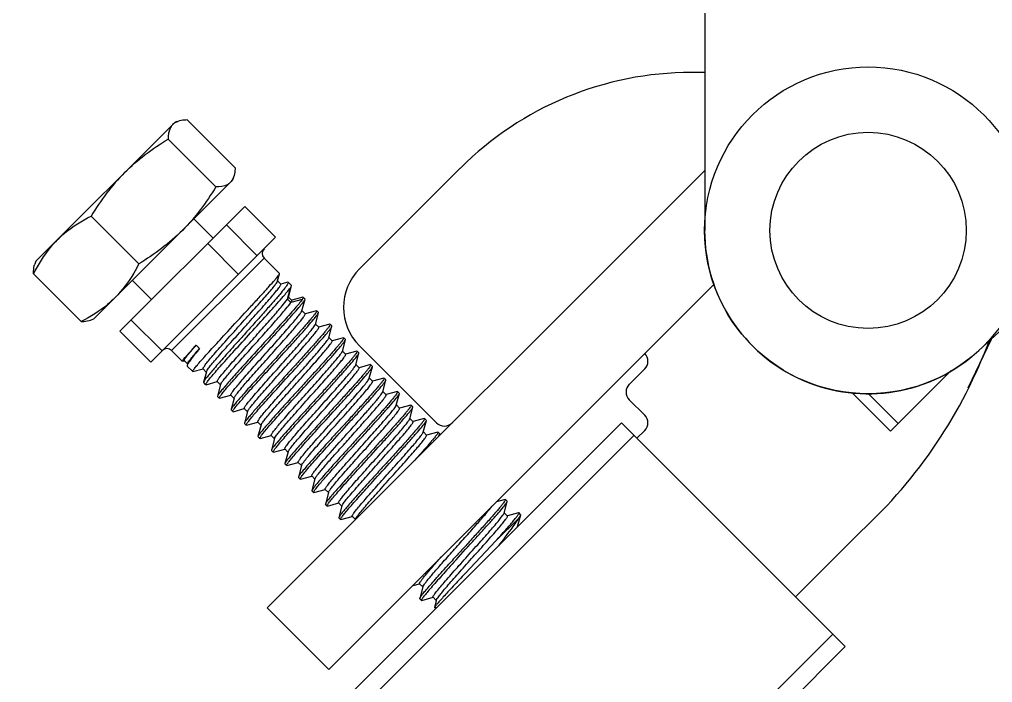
# Model space of a CAD drawing. Header units: millimetres. Extents: x -633009578 to 5705885, y -633235091 to 2571734.
# Drawn here: x 2469577 to 2470817, y 2003883 to 2004728 of the extents above; entities that cross this region are included whole.
import ezdxf

# ---------------------------------------------------------------- set-up
doc = ezdxf.new("R2010")
doc.units = ezdxf.units.MM
doc.header["$LTSCALE"] = 1000
doc.header["$MEASUREMENT"] = 0
doc.layers.get('0').update_dxf_attribs({"color": 9})
doc.layers.add('E-WIRE-系统', color=3, linetype='Continuous')

# ---------------------------------------------------------------- blocks, each defined once
blk = doc.blocks.new('G$CF4FACE3C')
at = {"layer": 'E-WIRE-系统'}
for p, q in [((4815.4, 7702.2), (4815.4, 7220.7)), ((5131.1, 7082.2), (5709.4, 7614.3)), ((4815.4, 7402.7), (4800.1, 7402.7)), ((4204.9, 7345), (4045.1, 7185.2)), ((4204.9, 7345), (4208.5, 7346.3)), ((4219.4, 7348), (4274.4, 7292.9)), ((4197.2, 7325.8), (4252.3, 7270.8)), ((4311.4, 6785.8), (4815.4, 7289.8)), ((4533.9, 7292.4), (4417.9, 7176.4)), ((4271.4, 7278.4), (4111.7, 7118.7)), ((4272.8, 7282.1), (4271.4, 7278.4)), ((4141.8, 7104.4), (4285.7, 7248.3)), ((4285.7, 7248.3), (4321.2, 7212.8)), ((4108.6, 7237.2), (4163.6, 7182.2)), ((4227.1, 7234), (4249.2, 7211.9)), ((4264.4, 7227), (4299.9, 7191.5)), ((4177.3, 7068.9), (4321.2, 7212.8)), ((4242.9, 7205.5), (4278.4, 7170)), ((4045.1, 7185.2), (4043.8, 7181.6)), ((4201.3, 7082.3), (4307.8, 7188.8)), ((4325.6, 7171), (4307.8, 7188.8)), ((4042.1, 7170.7), (4097.2, 7115.7)), ((4156.1, 7163), (4178.2, 7140.9)), ((4323.3, 7162.2), (4323.4, 7162.5)), ((4323.4, 7162.5), (4325.7, 7170.7)), ((4327.2, 7158.7), (4323.4, 7162.5)), ((4325.7, 7170.7), (4325.6, 7171)), ((4335.1, 7160.9), (4327.2, 7158.8)), ((4334.8, 7141.6), (4338.1, 7154.6)), ((4335.1, 7160.9), (4335.7, 7160.9)), ((4339.4, 7157.2), (4335.7, 7160.9)), ((4335.9, 7143.5), (4339.4, 7156.8)), ((4338.1, 7154.6), (4339.4, 7156.8)), ((4339.4, 7156.8), (4339.4, 7157.2)), ((4382.4, 6714.8), (4826.2, 7158.7)), ((4334.8, 7141.6), (4335.9, 7143.5)), ((4338.7, 7137.7), (4334.8, 7141.6)), ((4339.7, 7140), (4335.9, 7143.8)), ((4351.7, 7141), (4338.7, 7137.7)), ((4352.6, 7143.6), (4339.7, 7140.2)), ((4351.4, 7127.9), (4355, 7141.3)), ((4352.6, 7143.6), (4353, 7143.6)), ((4354.9, 7141.7), (4353, 7143.6)), ((4355, 7141.3), (4354.9, 7141.7)), ((4108, 7117.3), (4111.7, 7118.7)), ((4351.3, 7127.8), (4351.4, 7127.9)), ((4355.2, 7124.5), (4351.5, 7128.3)), ((4368.2, 7128.1), (4355.2, 7124.6)), ((4366.9, 7112.4), (4370.5, 7125.8)), ((4368.2, 7128.1), (4368.5, 7128.1)), ((4370.5, 7126.1), (4368.5, 7128.1)), ((4370.5, 7125.8), (4370.5, 7126.1)), ((4154.8, 7117.4), (4190.3, 7081.9)), ((4366.7, 7112), (4366.9, 7112.4)), ((4370.8, 7109), (4367, 7112.7)), ((4383.7, 7112.6), (4370.7, 7109.1)), ((4382.4, 7096.9), (4386, 7110.2)), ((4383.7, 7112.6), (4384.1, 7112.5)), ((4386, 7110.6), (4384.1, 7112.5)), ((4386, 7110.2), (4386, 7110.6)), ((4141.8, 7104.4), (4177.3, 7068.9)), ((4386.3, 7093.4), (4382.5, 7097.2)), ((4399.2, 7097), (4386.3, 7093.6)), ((4399.2, 7097), (4399.6, 7097)), ((4401.5, 7095.1), (4399.6, 7097)), ((5118.8, 7039.1), (5145.6, 7095.5)), ((4229.8, 7088.6), (4233.6, 7084.7)), ((4398, 7081.3), (4401.6, 7094.7)), ((4401.6, 7094.7), (4401.5, 7095.1)), ((4417.9, 7087.6), (4506.6, 6998.9)), ((4213.6, 7069.9), (4201.3, 7082.3)), ((4401.8, 7077.9), (4398.1, 7081.7)), ((4414.8, 7081.5), (4401.8, 7078)), ((4413.5, 7065.8), (4417.1, 7079.2)), ((4414.8, 7081.5), (4415.1, 7081.5)), ((4417.1, 7079.5), (4415.1, 7081.5)), ((4417.1, 7079.2), (4417.1, 7079.5)), ((4213.8, 7069.9), (4213.6, 7069.9)), ((4213.8, 7069.9), (4215.8, 7070.5)), ((4215.8, 7070.6), (4219.5, 7066.8)), ((4219.6, 7067.1), (4219.1, 7065.1)), ((4219.1, 7065.1), (4219.1, 7064.4)), ((4225.6, 7058), (4219.1, 7064.4)), ((4417.4, 7062.4), (4413.6, 7066.1)), ((4430.3, 7066), (4417.3, 7062.5)), ((4429, 7050.3), (4432.6, 7063.6)), ((4430.3, 7066), (4430.7, 7065.9)), ((4432.6, 7064), (4430.7, 7065.9)), ((4432.6, 7063.6), (4432.6, 7064)), ((4225.9, 7058), (4225.6, 7058)), ((4225.9, 7058), (4237.6, 7061.1)), ((4237.6, 7061.3), (4241.3, 7057.5)), ((4241.4, 7057.8), (4238.2, 7045.8)), ((4241.4, 7057.8), (4241.6, 7058.2)), ((4432.9, 7046.8), (4429.1, 7050.6)), ((4445.8, 7050.4), (4432.9, 7047)), ((4445.8, 7050.4), (4446.2, 7050.4)), ((4448.1, 7048.5), (4446.2, 7050.4)), ((4746.3, 7061), (4728.5, 7043.3)), ((5099.4, 7059.2), (5029.6, 6989.3)), ((4238.2, 7045.8), (4238.3, 7045.3)), ((4240.7, 7042.9), (4238.3, 7045.3)), ((4241, 7042.9), (4254, 7046.4)), ((4253.9, 7046.5), (4257.7, 7042.7)), ((4257.8, 7043.1), (4254.2, 7029.7)), ((4444.6, 7034.7), (4448.2, 7048.1)), ((4448.2, 7048.1), (4448.1, 7048.5)), ((4254.2, 7029.7), (4254.3, 7029.3)), ((4256.2, 7027.4), (4254.3, 7029.3)), ((4256.6, 7027.4), (4269.5, 7030.8)), ((4269.5, 7031), (4273.2, 7027.2)), ((4448.4, 7031.3), (4444.7, 7035.1)), ((4461.4, 7034.9), (4448.4, 7031.4)), ((4460.1, 7019.2), (4463.7, 7032.6)), ((4461.4, 7034.9), (4461.7, 7034.9)), ((4463.7, 7032.9), (4461.7, 7034.9)), ((4463.7, 7032.6), (4463.7, 7032.9)), ((4984.8, 7034), (5029.6, 6989.3)), ((5003.7, 7032.9), (5038.4, 6998.1)), ((4256.6, 7027.4), (4256.2, 7027.4)), ((4273.3, 7027.5), (4269.8, 7014.2)), ((4464, 7015.8), (4460.2, 7019.5)), ((4476.9, 7019.4), (4463.9, 7015.9)), ((4475.6, 7003.7), (4479.2, 7017)), ((4476.9, 7019.4), (4477.3, 7019.3)), ((4479.2, 7017.4), (4477.3, 7019.3)), ((4479.2, 7017), (4479.2, 7017.4)), ((4728.5, 7025.5), (4746.3, 7007.8)), ((4269.8, 7014.2), (4269.8, 7013.8)), ((4271.7, 7011.9), (4269.8, 7013.8)), ((4272.1, 7011.8), (4271.7, 7011.9)), ((4272.1, 7011.8), (4285, 7015.3)), ((4285, 7015.4), (4288.8, 7011.7)), ((4288.9, 7012), (4285.3, 6998.6)), ((2537.9, 4817.1), (4719.6, 6998.9)), ((4285.3, 6998.6), (4285.3, 6998.3)), ((4287.3, 6996.3), (4285.3, 6998.3)), ((4287.6, 6996.3), (4287.3, 6996.3)), ((4287.6, 6996.3), (4300.6, 6999.8)), ((4300.5, 6999.9), (4304.3, 6996.1)), ((4304.4, 6996.5), (4300.8, 6983.1)), ((4479.5, 7000.2), (4475.7, 7004)), ((4492.4, 7003.8), (4479.5, 7000.4)), ((4491.2, 6988.2), (4494.8, 7001.5)), ((4492.4, 7003.8), (4492.8, 7003.8)), ((4494.7, 7001.9), (4492.8, 7003.8)), ((4719.6, 6998.9), (4977.3, 6741.1)), ((2552.2, 4802.8), (4733.9, 6984.5)), ((4300.8, 6983.1), (4300.9, 6982.7)), ((4303.2, 6980.8), (4316.1, 6984.2)), ((4316.1, 6984.4), (4319.8, 6980.6)), ((4495, 6984.7), (4491.3, 6988.5)), ((4508, 6988.3), (4495, 6984.9)), ((4508, 6988.3), (4508.3, 6988.3)), ((4510.3, 6986.3), (4508.3, 6988.3)), ((4509.1, 6984), (4510.3, 6986)), ((4509.8, 6984.3), (4510.3, 6986)), ((4510.3, 6986), (4510.3, 6986.3)), ((4746.3, 6990), (4737.4, 6981.1)), ((4302.8, 6980.8), (4300.9, 6982.7)), ((4303.2, 6980.8), (4302.8, 6980.8)), ((4319.9, 6980.9), (4316.4, 6967.6)), ((4319.9, 6980.9), (4320, 6981.3)), ((4316.4, 6967.6), (4316.4, 6967.2)), ((4318.3, 6965.3), (4316.4, 6967.2)), ((4318.7, 6965.2), (4318.3, 6965.3)), ((4318.7, 6965.2), (4331.6, 6968.7)), ((4331.6, 6968.8), (4335.4, 6965.1)), ((4335.5, 6965.4), (4331.9, 6952)), ((4331.9, 6952), (4331.9, 6951.7)), ((4333.9, 6949.7), (4331.9, 6951.7)), ((4334.2, 6949.7), (4333.9, 6949.7)), ((4334.2, 6949.7), (4347.2, 6953.2)), ((4347.1, 6953.3), (4350.9, 6949.6)), ((4351, 6949.9), (4347.4, 6936.5)), ((4347.4, 6936.5), (4347.5, 6936.1)), ((4349.4, 6934.2), (4347.5, 6936.1)), ((4349.8, 6934.2), (4349.4, 6934.2)), ((4349.8, 6934.2), (4362.7, 6937.6)), ((4362.7, 6937.8), (4366.4, 6934)), ((4366.5, 6934.3), (4363, 6921)), ((4363, 6921), (4363, 6920.6)), ((4364.9, 6918.7), (4363, 6920.6)), ((4365.3, 6918.6), (4364.9, 6918.7)), ((4365.3, 6918.6), (4378.2, 6922.1)), ((4378.2, 6922.3), (4382, 6918.5)), ((4382.1, 6918.8), (4378.5, 6905.4)), ((4378.5, 6905.4), (4378.5, 6905.1)), ((4380.5, 6903.1), (4378.5, 6905.1)), ((4380.8, 6903.1), (4393.8, 6906.6)), ((4393.7, 6906.7), (4397.5, 6903)), ((4585.6, 6910.6), (4575.5, 6907.9)), ((4584.4, 6895), (4587.9, 6908.3)), ((4585.6, 6910.6), (4586, 6910.6)), ((4587.9, 6908.7), (4586, 6910.6)), ((4587.9, 6908.3), (4587.9, 6908.7)), ((4380.8, 6903.1), (4380.5, 6903.1)), ((4397.6, 6903.3), (4394, 6889.9)), ((4584.2, 6894.5), (4584.4, 6895)), ((4588.2, 6891.5), (4584.4, 6895.3)), ((4601.1, 6895.1), (4588.2, 6891.7)), ((4601.5, 6895.1), (4601.1, 6895.1)), ((4603.4, 6893.1), (4601.5, 6895.1)), ((4394, 6889.9), (4394.1, 6889.5)), ((4396, 6887.6), (4394.1, 6889.5)), ((4396.4, 6887.6), (4396, 6887.6)), ((4396.4, 6887.6), (4409.3, 6891.1)), ((4409.3, 6891.2), (4413, 6887.5)), ((4413.1, 6887.7), (4413.2, 6888)), ((4574.8, 6862.9), (4601.5, 6889.6)), ((4599.9, 6879.4), (4603.5, 6892.8)), ((4603.4, 6893.1), (4603.5, 6892.8)), ((4995.1, 6873.8), (4919.9, 6798.6)), ((4574.8, 6862.9), (4539.6, 6825.5)), ((4478.7, 6811.2), (4479.7, 6811.4)), ((4479.7, 6811.4), (4487, 6813.4)), ((4486.9, 6813.5), (4490.7, 6809.8)), ((4490.8, 6810.1), (4487.2, 6796.7)), ((4487.2, 6796.3), (4487.2, 6796.7)), ((4489.2, 6794.4), (4487.2, 6796.3)), ((4489.2, 6794.4), (4489.6, 6794.4)), ((4489.6, 6794.4), (4502.5, 6797.9)), ((4502.5, 6798), (4506.2, 6794.2)), ((4506.2, 6794.2), (4504, 6786)), ((4506.3, 6794.6), (4506.2, 6794.2)), ((4382.4, 6714.8), (4311.4, 6785.8)), ((4504, 6786), (4504.1, 6785.8)), ((4506.6, 6785.8), (4504.1, 6785.8)), ((3004.5, 4796.9), (4963, 6755.5)), ((4977.3, 6741.1), (3018.8, 4782.6))]:
    blk.add_line(p, q, dxfattribs=at)
for radius in [188.3, 113]:
    blk.add_circle((5003.6, 7220.7), radius, dxfattribs=at)
for centre, radius, start, end in [((4800.2, 7026.2), 376.5, 90.0086, 135), ((5003.6, 7220.7), 188.3, 180, 312.6204), ((4313.1, 7194.1), 7.53, 135, 225), ((4462.3, 7132), 62.8, 135, 225), ((4196, 7077), 7.53, 45, 135), ((4611.2, 7292.3), 567.9, 312.5376, 339.661), ((4737.4, 7069.9), 12.6, 315, 45), ((4737.4, 7034.4), 12.6, 135, 225), ((4737.4, 6998.9), 12.6, 315, 45), ((4515.5, 7007.8), 12.6, 225, 315), ((4243.5, 7195.4), 336.9, 319.4796, 320.0674)]:
    blk.add_arc(centre, radius, start, end, dxfattribs=at)
for points, knots in [([(4202.5, 7342.6), (4201.6, 7341.7), (4198, 7336.8), (4197.3, 7330.5), (4197.2, 7325.8)], [0, 0, 0, 0, 0.22235, 1, 1, 1, 1]), ([(4208.4, 7346.3), (4207.8, 7346.1), (4205.7, 7345.2), (4203.7, 7343.9), (4202.5, 7342.6)], [0, 0, 0, 0, 0.261173, 1, 1, 1, 1]), ([(4219.4, 7348), (4218.4, 7347.9), (4214.7, 7347.8), (4210.9, 7347.2), (4208.4, 7346.3)], [0, 0, 0, 0, 0.270862, 1, 1, 1, 1]), ([(4274.4, 7292.9), (4274.4, 7291.9), (4274.2, 7288.2), (4273.6, 7284.5), (4272.7, 7282)], [0, 0, 0, 0, 0.270862, 1, 1, 1, 1]), ([(4269.1, 7276.1), (4268.2, 7275.1), (4263.3, 7271.5), (4256.9, 7270.8), (4252.3, 7270.8)], [0, 0, 0, 0, 0.22235, 1, 1, 1, 1]), ([(4272.7, 7282), (4272.5, 7281.4), (4271.6, 7279.3), (4270.3, 7277.3), (4269.1, 7276.1)], [0, 0, 0, 0, 0.261173, 1, 1, 1, 1]), ([(4069.6, 7209.7), (4072.4, 7212.5), (4084.2, 7223.3), (4097.9, 7231.8), (4108.6, 7237.2)], [0, 0, 0, 0, 0.248254, 1, 1, 1, 1]), ([(4069.6, 7209.7), (4066.8, 7206.9), (4056.1, 7195.1), (4047.6, 7181.4), (4042.1, 7170.7)], [0, 0, 0, 0, 0.248254, 1, 1, 1, 1]), ([(4042.1, 7170.7), (4042.2, 7171.7), (4042.3, 7175.4), (4042.9, 7179.2), (4043.8, 7181.7)], [0, 0, 0, 0, 0.270862, 1, 1, 1, 1]), ([(4163.6, 7182.2), (4161.8, 7178.6), (4154.2, 7164.6), (4144.6, 7151.6), (4136.2, 7143.2)], [0, 0, 0, 0, 0.25305, 1, 1, 1, 1]), ([(4263.2, 7101.3), (4270.6, 7109.3), (4281.6, 7121.1), (4295.8, 7136.5), (4305.3, 7146.8), (4313.3, 7155.7), (4318.8, 7162), (4322.2, 7166), (4323.9, 7168.1), (4325, 7169.6), (4325.6, 7170.4), (4325.7, 7170.7)], [0, 0, 0, 0, 0.350119, 0.518183, 0.670792, 0.80069, 0.901712, 0.939847, 0.96911, 0.98919, 1, 1, 1, 1]), ([(4237.6, 7061.3), (4237.5, 7061.4), (4237.6, 7061.9), (4238, 7062.7), (4238.9, 7064.1), (4240.8, 7066.7), (4244.1, 7070.8), (4249.2, 7076.8), (4255.5, 7084), (4262.7, 7092.2), (4270.6, 7101), (4281.6, 7113.2), (4292.4, 7125.3), (4302.7, 7136.8), (4309.3, 7144.3), (4314.8, 7150.7), (4319.1, 7155.8), (4321.7, 7159.4), (4323.1, 7161.4), (4323.3, 7162.2)], [0, 0, 0, 0, 0.003459, 0.010831, 0.022552, 0.038611, 0.0832, 0.143022, 0.215863, 0.299017, 0.389412, 0.483732, 0.670424, 0.756089, 0.83251, 0.897021, 0.947417, 0.982048, 1, 1, 1, 1]), ([(4241.6, 7058.2), (4242, 7059.1), (4243.6, 7061.3), (4246.7, 7065.4), (4251.3, 7070.8), (4259.6, 7080.5), (4272, 7094.3), (4285.1, 7108.9), (4295.8, 7120.9), (4303.5, 7129.4), (4310.4, 7137.2), (4316.3, 7144.1), (4321.1, 7149.7), (4324.2, 7153.6), (4326, 7156), (4326.8, 7157.3), (4327.2, 7158), (4327.3, 7158.6), (4327.2, 7158.7)], [0, 0, 0, 0, 0.022597, 0.061854, 0.116478, 0.184513, 0.350625, 0.536644, 0.628982, 0.71656, 0.796358, 0.86566, 0.922145, 0.963971, 0.978972, 0.989897, 0.996763, 1, 1, 1, 1]), ([(4335.7, 7160.9), (4335.9, 7160.7), (4335.6, 7159.8), (4334.9, 7158.6), (4333.5, 7156.5), (4330.5, 7152.6), (4325.3, 7146.2), (4317.5, 7137.1), (4308, 7126.4), (4297.5, 7114.6), (4286.3, 7102.1), (4278.8, 7093.7), (4275, 7089.5)], [0, 0, 0, 0, 0.00729, 0.023491, 0.049387, 0.084832, 0.182679, 0.312272, 0.467071, 0.639216, 0.819925, 1, 1, 1, 1]), ([(4277.9, 7086.7), (4284.3, 7093.8), (4296.9, 7107.6), (4314.4, 7126.8), (4328, 7142.3), (4335.6, 7151), (4338.1, 7154.6)], [0, 0, 0, 0, 0.317573, 0.617842, 0.85691, 1, 1, 1, 1]), ([(4136.2, 7143.2), (4133.4, 7140.4), (4121.6, 7129.6), (4107.8, 7121.1), (4097.2, 7115.7)], [0, 0, 0, 0, 0.248254, 1, 1, 1, 1]), ([(4253.9, 7046.5), (4253.9, 7046.6), (4253.9, 7047.1), (4254.5, 7048.3), (4256.3, 7050.8), (4259.3, 7054.6), (4263.5, 7059.7), (4268.8, 7065.9), (4275, 7073), (4281.9, 7080.7), (4291.7, 7091.7), (4303.8, 7105.2), (4317.1, 7120.1), (4327.4, 7132), (4333, 7138.8), (4334.8, 7141.6)], [0, 0, 0, 0, 0.003229, 0.009818, 0.034461, 0.074131, 0.127679, 0.193435, 0.269313, 0.352894, 0.44151, 0.62244, 0.789143, 0.920497, 1, 1, 1, 1]), ([(4351.7, 7141), (4349.2, 7137.4), (4341.6, 7128.7), (4328, 7113.2), (4310.5, 7094), (4297.9, 7080.2), (4291.5, 7073.1)], [0, 0, 0, 0, 0.14309, 0.382158, 0.682427, 1, 1, 1, 1]), ([(4293.4, 7071.1), (4300.7, 7079.1), (4311.4, 7090.9), (4325.4, 7106.3), (4334.7, 7116.7), (4342.6, 7125.6), (4348.7, 7132.7), (4352.5, 7137.4), (4354.3, 7140), (4354.9, 7140.9), (4355, 7141.3)], [0, 0, 0, 0, 0.346732, 0.513455, 0.665275, 0.795127, 0.896989, 0.966206, 0.987594, 1, 1, 1, 1]), ([(4338.7, 7137.7), (4339.1, 7138.2), (4339.4, 7138.8), (4339.9, 7139.9), (4339.7, 7140)], [0, 0, 0, 0, 0.705651, 1, 1, 1, 1]), ([(4353, 7143.6), (4353.2, 7143.4), (4352.5, 7142.2), (4352.1, 7141.5), (4351.7, 7141)], [0, 0, 0, 0, 0.284271, 1, 1, 1, 1]), ([(4257.8, 7043.1), (4258, 7043.7), (4259.1, 7045.4), (4261.3, 7048.5), (4264.9, 7052.8), (4269.4, 7058.2), (4274.9, 7064.5), (4283.5, 7074.3), (4295.2, 7087.3), (4309.2, 7102.9), (4321.9, 7117.2), (4331.6, 7128.6), (4337, 7135.1), (4338.7, 7137.7)], [0, 0, 0, 0, 0.016663, 0.047692, 0.09239, 0.149487, 0.2173, 0.293813, 0.463619, 0.63876, 0.798451, 0.923769, 1, 1, 1, 1]), ([(4269.5, 7031), (4269.4, 7031.1), (4269.5, 7031.6), (4270.2, 7032.9), (4272.1, 7035.7), (4275.5, 7039.9), (4280.2, 7045.5), (4286, 7052.2), (4292.7, 7059.9), (4300.1, 7068.2), (4310.5, 7079.8), (4320.9, 7091.3), (4330.7, 7102.4), (4337.1, 7109.8), (4342.6, 7116.1), (4346.8, 7121.2), (4349.6, 7124.9), (4351, 7127), (4351.3, 7127.8)], [0, 0, 0, 0, 0.003422, 0.010566, 0.037398, 0.080541, 0.138586, 0.209513, 0.290822, 0.379637, 0.472809, 0.658962, 0.745341, 0.823107, 0.88951, 0.942219, 0.979421, 1, 1, 1, 1]), ([(4274, 7028.9), (4274.7, 7030), (4276.6, 7032.5), (4281.9, 7039.1), (4291.2, 7049.9), (4304.5, 7064.8), (4316.7, 7078.5), (4326.7, 7089.6), (4333.7, 7097.5), (4340, 7104.7), (4345.4, 7111), (4349.8, 7116.2), (4352.9, 7120.1), (4354.6, 7122.7), (4355.3, 7123.9), (4355.3, 7124.4), (4355.2, 7124.5)], [0, 0, 0, 0, 0.029846, 0.074702, 0.203394, 0.369574, 0.551671, 0.641288, 0.726015, 0.803077, 0.869958, 0.924482, 0.964905, 0.990021, 0.99673, 1, 1, 1, 1]), ([(4368.5, 7128.1), (4368.7, 7127.9), (4368.3, 7127.1), (4367.6, 7125.9), (4366.1, 7123.9), (4364.1, 7121.3), (4361.4, 7118.1), (4356.8, 7112.7), (4349.8, 7104.8), (4340.3, 7094.2), (4329.6, 7082.4), (4318.4, 7070.1), (4310.8, 7061.7), (4307, 7057.5)], [0, 0, 0, 0, 0.006655, 0.022604, 0.048376, 0.083764, 0.128363, 0.181623, 0.311335, 0.466328, 0.638709, 0.819671, 1, 1, 1, 1]), ([(4308.9, 7055.6), (4316.2, 7063.6), (4327, 7075.4), (4340.9, 7090.7), (4350.2, 7101.1), (4358.2, 7110.1), (4364.2, 7117.2), (4368, 7121.8), (4369.9, 7124.5), (4370.4, 7125.4), (4370.5, 7125.8)], [0, 0, 0, 0, 0.346732, 0.513452, 0.665274, 0.79513, 0.896993, 0.966207, 0.987594, 1, 1, 1, 1]), ([(4097.2, 7115.7), (4098.2, 7115.7), (4101.9, 7115.9), (4105.6, 7116.5), (4108.1, 7117.4)], [0, 0, 0, 0, 0.270862, 1, 1, 1, 1]), ([(4285, 7015.4), (4284.9, 7015.5), (4285, 7016.1), (4285.7, 7017.4), (4287.6, 7020.1), (4290.9, 7024.2), (4295.5, 7029.7), (4301.2, 7036.3), (4307.8, 7043.8), (4315.1, 7052), (4325.4, 7063.5), (4337.8, 7077.4), (4349.5, 7090.6), (4357.4, 7099.8), (4361.8, 7105), (4364.8, 7108.9), (4366.3, 7111.1), (4366.7, 7112)], [0, 0, 0, 0, 0.003379, 0.010396, 0.036736, 0.079099, 0.136135, 0.205904, 0.286001, 0.373651, 0.465813, 0.650831, 0.815583, 0.883085, 0.937444, 0.976819, 1, 1, 1, 1]), ([(4289.3, 7013), (4289.9, 7014), (4291.6, 7016.4), (4296.8, 7022.8), (4306, 7033.5), (4319.2, 7048.4), (4331.6, 7062.2), (4341.6, 7073.4), (4348.7, 7081.4), (4355.2, 7088.8), (4360.7, 7095.2), (4365.1, 7100.5), (4368.3, 7104.5), (4370.1, 7107.1), (4370.8, 7108.4), (4370.9, 7108.9), (4370.8, 7109)], [0, 0, 0, 0, 0.027356, 0.070178, 0.196347, 0.362014, 0.545205, 0.635768, 0.721577, 0.799762, 0.86771, 0.923162, 0.964301, 0.989868, 0.99669, 1, 1, 1, 1]), ([(4384.1, 7112.5), (4384.2, 7112.4), (4383.9, 7111.5), (4383.2, 7110.4), (4381.7, 7108.4), (4379.6, 7105.8), (4377, 7102.6), (4372.4, 7097.2), (4365.4, 7089.3), (4355.8, 7078.6), (4345.2, 7066.9), (4333.9, 7054.5), (4326.3, 7046.2), (4322.5, 7042)], [0, 0, 0, 0, 0.006651, 0.022595, 0.048362, 0.083745, 0.12834, 0.1816, 0.311315, 0.466314, 0.638697, 0.819663, 1, 1, 1, 1]), ([(4324.5, 7040.1), (4331.7, 7048.1), (4342.5, 7059.9), (4356.4, 7075.2), (4365.8, 7085.6), (4373.7, 7094.5), (4379.8, 7101.6), (4383.6, 7106.3), (4385.4, 7108.9), (4385.9, 7109.8), (4386, 7110.2)], [0, 0, 0, 0, 0.346742, 0.513465, 0.665282, 0.795135, 0.896996, 0.966208, 0.987595, 1, 1, 1, 1]), ([(4225.6, 7058), (4225.5, 7058.1), (4225.7, 7058.5), (4226, 7059.2), (4226.8, 7060.3), (4228.4, 7062.5), (4231.4, 7066), (4235.8, 7071.2), (4241.4, 7077.5), (4248, 7084.7), (4255.4, 7092.8), (4260.6, 7098.4), (4263.2, 7101.3)], [0, 0, 0, 0, 0.006349, 0.020563, 0.043389, 0.074837, 0.162857, 0.282397, 0.430243, 0.602357, 0.794039, 1, 1, 1, 1]), ([(4300.5, 6999.9), (4300.4, 7000), (4300.5, 7000.5), (4301.2, 7001.8), (4303, 7004.4), (4306.2, 7008.5), (4310.8, 7013.9), (4316.4, 7020.4), (4322.9, 7027.8), (4330, 7035.8), (4340.2, 7047.2), (4352.6, 7061), (4364.3, 7074.2), (4372.2, 7083.4), (4376.7, 7088.8), (4379.9, 7092.8), (4381.6, 7095.2), (4382.1, 7096.1)], [0, 0, 0, 0, 0.003336, 0.010233, 0.036096, 0.077704, 0.133763, 0.202409, 0.281328, 0.367844, 0.459022, 0.642919, 0.808241, 0.876802, 0.932761, 0.974256, 1, 1, 1, 1]), ([(4399.6, 7097), (4399.7, 7096.8), (4399.4, 7096), (4398.7, 7094.9), (4397.2, 7092.8), (4395.2, 7090.3), (4392.5, 7087.1), (4387.9, 7081.7), (4380.9, 7073.7), (4371.4, 7063.1), (4360.7, 7051.3), (4349.4, 7039), (4341.8, 7030.7), (4338, 7026.5)], [0, 0, 0, 0, 0.006667, 0.022629, 0.048411, 0.083806, 0.128409, 0.181673, 0.311386, 0.466369, 0.638735, 0.819685, 1, 1, 1, 1]), ([(4213.6, 7069.9), (4213.5, 7070.1), (4214, 7070.7), (4214.6, 7071.6), (4215.9, 7073.2), (4217.7, 7075.3), (4220, 7077.9), (4224.1, 7082.4), (4227.4, 7086), (4229.8, 7088.6)], [0, 0, 0, 0, 0.018878, 0.068916, 0.150826, 0.263937, 0.407062, 0.578714, 1, 1, 1, 1]), ([(4215.8, 7070.6), (4215.6, 7070.7), (4215.9, 7071.4), (4216.4, 7072.3), (4217.5, 7073.9), (4219.9, 7077), (4224, 7081.9), (4227.7, 7086.2), (4229.8, 7088.6)], [0, 0, 0, 0, 0.022497, 0.073733, 0.155945, 0.268763, 0.581618, 1, 1, 1, 1]), ([(4233.6, 7084.7), (4231.7, 7082.3), (4228.2, 7078.1), (4223.7, 7072.4), (4220.8, 7068.3), (4219.3, 7066.1), (4219.1, 7065.1)], [0, 0, 0, 0, 0.376713, 0.674345, 0.883812, 1, 1, 1, 1]), ([(4219.6, 7067.1), (4219.8, 7067.9), (4221.3, 7069.8), (4224, 7073.4), (4228.3, 7078.6), (4231.7, 7082.5), (4233.6, 7084.7)], [0, 0, 0, 0, 0.105343, 0.311665, 0.613119, 1, 1, 1, 1]), ([(4275, 7089.5), (4270.2, 7084.2), (4263.4, 7076.5), (4254.8, 7066.7), (4249.4, 7060.5), (4245, 7055.2), (4241.6, 7051.1), (4239.5, 7048.1), (4238.4, 7046.4), (4238.2, 7045.8)], [0, 0, 0, 0, 0.375078, 0.540028, 0.684568, 0.805261, 0.899295, 0.964563, 1, 1, 1, 1]), ([(4240.7, 7042.9), (4240.6, 7043), (4240.7, 7043.5), (4241.1, 7044.2), (4241.8, 7045.3), (4243.4, 7047.5), (4246.3, 7051.1), (4250.7, 7056.3), (4256.2, 7062.7), (4262.8, 7070), (4270.1, 7078.1), (4275.2, 7083.7), (4277.9, 7086.7)], [0, 0, 0, 0, 0.006771, 0.021181, 0.04412, 0.075632, 0.16369, 0.283183, 0.430908, 0.602844, 0.794296, 1, 1, 1, 1]), ([(4304.7, 6997.1), (4305.1, 6998), (4306.8, 7000.3), (4309.9, 7004.3), (4314.3, 7009.6), (4322.3, 7018.9), (4334, 7032), (4346.4, 7045.9), (4356.6, 7057.3), (4363.8, 7065.4), (4370.4, 7072.8), (4376, 7079.4), (4380.5, 7084.8), (4383.8, 7088.9), (4385.6, 7091.5), (4386.3, 7092.8), (4386.4, 7093.3), (4386.3, 7093.4)], [0, 0, 0, 0, 0.024821, 0.065556, 0.120941, 0.189123, 0.354243, 0.538544, 0.630075, 0.716999, 0.796339, 0.865388, 0.921797, 0.963675, 0.989709, 0.996648, 1, 1, 1, 1]), ([(4340, 7024.5), (4347.2, 7032.5), (4358, 7044.3), (4372, 7059.7), (4381.3, 7070.1), (4389.2, 7079), (4395.3, 7086.1), (4399.1, 7090.8), (4400.9, 7093.4), (4401.5, 7094.3), (4401.6, 7094.7)], [0, 0, 0, 0, 0.346729, 0.513452, 0.665273, 0.795127, 0.896989, 0.966206, 0.987594, 1, 1, 1, 1]), ([(4291.5, 7073.1), (4286.6, 7067.7), (4279.7, 7060.1), (4270.9, 7050.3), (4265.5, 7044.1), (4261, 7038.9), (4257.6, 7034.8), (4255.5, 7031.9), (4254.4, 7030.3), (4254.2, 7029.7)], [0, 0, 0, 0, 0.377471, 0.543197, 0.688119, 0.808734, 0.902176, 0.966298, 1, 1, 1, 1]), ([(4316.1, 6984.4), (4316, 6984.5), (4316, 6985), (4316.7, 6986.2), (4318.5, 6988.8), (4321.6, 6992.8), (4326.1, 6998.1), (4331.5, 7004.4), (4337.9, 7011.7), (4345, 7019.7), (4355, 7030.9), (4367.3, 7044.6), (4380.6, 7059.5), (4389.8, 7070.2), (4395.1, 7076.8), (4396.8, 7079.2), (4397.4, 7080.2)], [0, 0, 0, 0, 0.003295, 0.010076, 0.035478, 0.076355, 0.131468, 0.199026, 0.276801, 0.362215, 0.452433, 0.635226, 0.801083, 0.928174, 0.971737, 1, 1, 1, 1]), ([(4320, 6981.3), (4320.4, 6982.1), (4321.9, 6984.3), (4324.9, 6988.1), (4329.2, 6993.3), (4337, 7002.4), (4348.7, 7015.6), (4361.2, 7029.6), (4371.5, 7041.1), (4378.9, 7049.3), (4385.6, 7056.9), (4391.3, 7063.6), (4395.9, 7069.1), (4399.3, 7073.3), (4401.2, 7076), (4401.8, 7077.3), (4401.9, 7077.8), (4401.8, 7077.9)], [0, 0, 0, 0, 0.022244, 0.060839, 0.114606, 0.181715, 0.346252, 0.531679, 0.624204, 0.712272, 0.792803, 0.862987, 0.920385, 0.963027, 0.989543, 0.996606, 1, 1, 1, 1]), ([(4415.1, 7081.5), (4415.3, 7081.3), (4414.9, 7080.5), (4414.2, 7079.3), (4412.7, 7077.3), (4410.7, 7074.7), (4408, 7071.5), (4403.4, 7066.1), (4396.4, 7058.2), (4386.9, 7047.6), (4376.2, 7035.8), (4365, 7023.5), (4357.4, 7015.1), (4353.6, 7010.9)], [0, 0, 0, 0, 0.006649, 0.022593, 0.04836, 0.083744, 0.12834, 0.181598, 0.311311, 0.466309, 0.638695, 0.819663, 1, 1, 1, 1]), ([(4355.5, 7009), (4362.8, 7017), (4373.6, 7028.8), (4387.5, 7044.1), (4396.8, 7054.5), (4404.7, 7063.5), (4410.8, 7070.6), (4414.6, 7075.2), (4416.4, 7077.9), (4417, 7078.8), (4417.1, 7079.2)], [0, 0, 0, 0, 0.346736, 0.513457, 0.665278, 0.795134, 0.896995, 0.966207, 0.987595, 1, 1, 1, 1]), ([(4397.4, 7080.2), (4397.5, 7080.3), (4397.7, 7080.7), (4397.9, 7081.1), (4398, 7081.3)], [0, 0, 0, 0, 0.314049, 1, 1, 1, 1]), ([(4256.2, 7027.4), (4256.1, 7027.5), (4256.2, 7028), (4256.9, 7029.2), (4258.7, 7031.7), (4261.8, 7035.6), (4266.2, 7040.8), (4271.8, 7047.1), (4278.3, 7054.4), (4285.6, 7062.6), (4290.7, 7068.2), (4293.4, 7071.1)], [0, 0, 0, 0, 0.006752, 0.02114, 0.075534, 0.163574, 0.283062, 0.430797, 0.602759, 0.794252, 1, 1, 1, 1]), ([(4331.6, 6968.8), (4331.5, 6969), (4331.6, 6969.5), (4332.3, 6970.8), (4334.3, 6973.6), (4337.7, 6977.9), (4342.4, 6983.5), (4348.3, 6990.4), (4355.2, 6998.1), (4362.7, 7006.5), (4373.1, 7018.2), (4383.5, 7029.8), (4393.4, 7040.9), (4399.8, 7048.3), (4405.2, 7054.5), (4409.3, 7059.5), (4411.9, 7063.1), (4413.3, 7065), (4413.5, 7065.8)], [0, 0, 0, 0, 0.003453, 0.010691, 0.037881, 0.081592, 0.14037, 0.212138, 0.294327, 0.383985, 0.477885, 0.664852, 0.751185, 0.82854, 0.894141, 0.945651, 0.981282, 1, 1, 1, 1]), ([(4335.5, 6965.4), (4335.7, 6966.2), (4337, 6968.1), (4339.7, 6971.7), (4343.8, 6976.7), (4349.2, 6982.9), (4355.6, 6990.3), (4365.4, 7001.4), (4375.8, 7013), (4386.3, 7024.7), (4393.8, 7033.1), (4400.6, 7040.9), (4406.5, 7047.7), (4411.3, 7053.3), (4414.7, 7057.6), (4416.7, 7060.4), (4417.4, 7061.7), (4417.5, 7062.3), (4417.4, 7062.4)], [0, 0, 0, 0, 0.01868, 0.054278, 0.105764, 0.171349, 0.248696, 0.335028, 0.522011, 0.615926, 0.705601, 0.787809, 0.859594, 0.918387, 0.96211, 0.989307, 0.996546, 1, 1, 1, 1]), ([(4430.7, 7065.9), (4430.8, 7065.8), (4430.5, 7064.9), (4429.7, 7063.8), (4428.3, 7061.8), (4426.2, 7059.2), (4423.6, 7056), (4419, 7050.6), (4412, 7042.7), (4402.4, 7032), (4391.7, 7020.3), (4380.5, 7007.9), (4372.9, 6999.6), (4369.1, 6995.4)], [0, 0, 0, 0, 0.006656, 0.022605, 0.048376, 0.083762, 0.128359, 0.181619, 0.311334, 0.466329, 0.638707, 0.819669, 1, 1, 1, 1]), ([(4371, 6993.5), (4378.3, 7001.5), (4389.1, 7013.3), (4403, 7028.6), (4412.4, 7039), (4420.3, 7047.9), (4426.4, 7055), (4430.2, 7059.7), (4432, 7062.3), (4432.5, 7063.3), (4432.6, 7063.6)], [0, 0, 0, 0, 0.346741, 0.513465, 0.665282, 0.795133, 0.896994, 0.966208, 0.987595, 1, 1, 1, 1]), ([(4307, 7057.5), (4302.1, 7052.2), (4295.2, 7044.5), (4286.4, 7034.7), (4281, 7028.6), (4276.6, 7023.4), (4273.2, 7019.3), (4271, 7016.4), (4269.9, 7014.8), (4269.8, 7014.2)], [0, 0, 0, 0, 0.377475, 0.543201, 0.68812, 0.808733, 0.902175, 0.966298, 1, 1, 1, 1]), ([(4271.7, 7011.9), (4271.6, 7011.9), (4271.7, 7012.4), (4272.1, 7013.1), (4272.8, 7014.3), (4274.5, 7016.5), (4277.3, 7020), (4281.8, 7025.2), (4287.3, 7031.6), (4293.8, 7038.9), (4301.1, 7047), (4306.3, 7052.7), (4308.9, 7055.6)], [0, 0, 0, 0, 0.006766, 0.021171, 0.044105, 0.075616, 0.163673, 0.283167, 0.430893, 0.602828, 0.794287, 1, 1, 1, 1]), ([(4446.2, 7050.4), (4446.3, 7050.3), (4446, 7049.4), (4445.3, 7048.3), (4443.8, 7046.2), (4441.8, 7043.7), (4439.1, 7040.5), (4434.5, 7035.1), (4427.5, 7027.1), (4418, 7016.5), (4407.3, 7004.7), (4396, 6992.4), (4388.4, 6984.1), (4384.6, 6979.9)], [0, 0, 0, 0, 0.006666, 0.022627, 0.048408, 0.083802, 0.128406, 0.181669, 0.311381, 0.466364, 0.638732, 0.819683, 1, 1, 1, 1]), ([(4241, 7042.9), (4241, 7042.9), (4240.8, 7042.8), (4240.7, 7042.9), (4240.7, 7042.9)], [0, 0, 0, 0, 0.601135, 1, 1, 1, 1]), ([(4322.5, 7042), (4317.7, 7036.7), (4310.7, 7029), (4302, 7019.2), (4296.5, 7013), (4292.1, 7007.8), (4288.7, 7003.7), (4286.6, 7000.8), (4285.5, 6999.3), (4285.3, 6998.6)], [0, 0, 0, 0, 0.377469, 0.54319, 0.688109, 0.808726, 0.902172, 0.966298, 1, 1, 1, 1]), ([(4287.3, 6996.3), (4287.2, 6996.4), (4287.3, 6996.9), (4287.7, 6997.6), (4288.4, 6998.7), (4290, 7000.9), (4292.9, 7004.5), (4297.3, 7009.7), (4302.8, 7016.1), (4309.4, 7023.4), (4316.7, 7031.5), (4321.8, 7037.2), (4324.5, 7040.1)], [0, 0, 0, 0, 0.006767, 0.021173, 0.044108, 0.075618, 0.163672, 0.283161, 0.430888, 0.602828, 0.79429, 1, 1, 1, 1]), ([(4347.1, 6953.3), (4347, 6953.4), (4347.1, 6954), (4347.8, 6955.3), (4349.8, 6958.1), (4353.2, 6962.3), (4358, 6968), (4363.9, 6974.8), (4370.7, 6982.6), (4378.2, 6991), (4388.7, 7002.7), (4399.1, 7014.3), (4408.9, 7025.4), (4415.3, 7032.7), (4420.7, 7039), (4424.8, 7044), (4427.5, 7047.6), (4428.8, 7049.5), (4429, 7050.3)], [0, 0, 0, 0, 0.003453, 0.010691, 0.03788, 0.081592, 0.14037, 0.212137, 0.294327, 0.383985, 0.477885, 0.664852, 0.751185, 0.82854, 0.894141, 0.945652, 0.981282, 1, 1, 1, 1]), ([(4351, 6949.9), (4351.2, 6950.6), (4352.6, 6952.6), (4355.2, 6956.1), (4359.3, 6961.1), (4364.7, 6967.4), (4371.1, 6974.7), (4380.9, 6985.9), (4391.3, 6997.4), (4401.8, 7009.2), (4409.3, 7017.6), (4416.1, 7025.3), (4422.1, 7032.1), (4426.8, 7037.8), (4430.2, 7042.1), (4432.2, 7044.9), (4432.9, 7046.2), (4433, 7046.7), (4432.9, 7046.8)], [0, 0, 0, 0, 0.01868, 0.054279, 0.105765, 0.171349, 0.248696, 0.335028, 0.522011, 0.615926, 0.705601, 0.787809, 0.859593, 0.918386, 0.962109, 0.989307, 0.996546, 1, 1, 1, 1]), ([(4386.6, 6978), (4393.8, 6985.9), (4404.6, 6997.7), (4418.5, 7013.1), (4427.9, 7023.5), (4435.8, 7032.4), (4441.9, 7039.5), (4445.7, 7044.2), (4447.5, 7046.8), (4448.1, 7047.7), (4448.2, 7048.1)], [0, 0, 0, 0, 0.346729, 0.51345, 0.665272, 0.795127, 0.896989, 0.966206, 0.987594, 1, 1, 1, 1]), ([(4273.3, 7027.5), (4273.4, 7027.6), (4273.5, 7028.1), (4273.8, 7028.6), (4274, 7028.9)], [0, 0, 0, 0, 0.179935, 1, 1, 1, 1]), ([(4373.8, 6952.8), (4380.6, 6960.7), (4391.4, 6972.9), (4406.2, 6989.3), (4417.5, 7002.1), (4427.7, 7013.6), (4435.1, 7022.1), (4439.7, 7027.7), (4442.1, 7030.8), (4443.7, 7033), (4444.4, 7034.2), (4444.6, 7034.7)], [0, 0, 0, 0, 0.286554, 0.451144, 0.612857, 0.758908, 0.877771, 0.923988, 0.960141, 0.985576, 1, 1, 1, 1]), ([(4377.7, 6949), (4381, 6952.8), (4388.1, 6960.9), (4399.5, 6973.6), (4411.5, 6987.1), (4423.2, 7000.2), (4432.2, 7010.4), (4438.4, 7017.6), (4442.1, 7022), (4445, 7025.5), (4447.1, 7028.4), (4448.1, 7029.9), (4448.6, 7031.1), (4448.4, 7031.3)], [0, 0, 0, 0, 0.137738, 0.299104, 0.470269, 0.636529, 0.783614, 0.845932, 0.898929, 0.941483, 0.972724, 0.99211, 1, 1, 1, 1]), ([(4461.7, 7034.9), (4461.9, 7034.7), (4461.5, 7033.9), (4460.8, 7032.7), (4459.3, 7030.7), (4457.3, 7028.2), (4454.6, 7024.9), (4450, 7019.5), (4443, 7011.6), (4433.5, 7001), (4422.8, 6989.2), (4411.6, 6976.9), (4404, 6968.5), (4400.2, 6964.4)], [0, 0, 0, 0, 0.006647, 0.022588, 0.048354, 0.083736, 0.128331, 0.181588, 0.311302, 0.466302, 0.63869, 0.81966, 1, 1, 1, 1]), ([(4402.1, 6962.4), (4409.4, 6970.4), (4420.2, 6982.2), (4434.1, 6997.6), (4443.4, 7007.9), (4451.3, 7016.9), (4457.4, 7024), (4461.2, 7028.6), (4463, 7031.3), (4463.6, 7032.2), (4463.7, 7032.6)], [0, 0, 0, 0, 0.346739, 0.513462, 0.665282, 0.795137, 0.896997, 0.966208, 0.987595, 1, 1, 1, 1]), ([(4338, 7026.5), (4333.2, 7021.2), (4326.2, 7013.5), (4317.5, 7003.7), (4312.1, 6997.5), (4307.6, 6992.3), (4304.2, 6988.2), (4302.1, 6985.3), (4301, 6983.7), (4300.8, 6983.1)], [0, 0, 0, 0, 0.377473, 0.543199, 0.688121, 0.808735, 0.902176, 0.966298, 1, 1, 1, 1]), ([(4302.8, 6980.8), (4302.7, 6980.9), (4302.8, 6981.4), (4303.5, 6982.6), (4305.3, 6985.1), (4308.4, 6989), (4312.8, 6994.2), (4318.4, 7000.5), (4324.9, 7007.9), (4332.2, 7016), (4337.3, 7021.6), (4340, 7024.5)], [0, 0, 0, 0, 0.006751, 0.021138, 0.075529, 0.16357, 0.28306, 0.430795, 0.602757, 0.794251, 1, 1, 1, 1]), ([(4378.2, 6922.3), (4378.1, 6922.4), (4378.2, 6922.9), (4378.9, 6924.2), (4380.7, 6926.8), (4384, 6930.9), (4388.6, 6936.4), (4394.3, 6943), (4400.9, 6950.5), (4408.1, 6958.6), (4418.4, 6970.1), (4430.8, 6984), (4442.5, 6997.2), (4450.4, 7006.4), (4454.8, 7011.6), (4457.9, 7015.6), (4459.5, 7017.8), (4459.9, 7018.7)], [0, 0, 0, 0, 0.003367, 0.010351, 0.036559, 0.078715, 0.135482, 0.204942, 0.284715, 0.372053, 0.463946, 0.648657, 0.813568, 0.881362, 0.93616, 0.976118, 1, 1, 1, 1]), ([(4477.3, 7019.3), (4477.4, 7019.2), (4477, 7018.3), (4476.3, 7017.2), (4474.9, 7015.2), (4472.8, 7012.6), (4470.2, 7009.4), (4465.6, 7004), (4458.6, 6996.1), (4449, 6985.4), (4438.3, 6973.7), (4427.1, 6961.3), (4419.5, 6953), (4415.7, 6948.8)], [0, 0, 0, 0, 0.00666, 0.022615, 0.04839, 0.083779, 0.128378, 0.18164, 0.311353, 0.466345, 0.638718, 0.819676, 1, 1, 1, 1]), ([(4417.6, 6946.9), (4424.9, 6954.9), (4435.7, 6966.7), (4449.6, 6982), (4458.9, 6992.4), (4466.9, 7001.3), (4473, 7008.5), (4476.8, 7013.1), (4478.6, 7015.7), (4479.1, 7016.7), (4479.2, 7017)], [0, 0, 0, 0, 0.346736, 0.51346, 0.665278, 0.795129, 0.896991, 0.966207, 0.987594, 1, 1, 1, 1]), ([(4288.9, 7012), (4288.9, 7012.1), (4289, 7012.4), (4289.2, 7012.7), (4289.3, 7013)], [0, 0, 0, 0, 0.191347, 1, 1, 1, 1]), ([(4353.6, 7010.9), (4348.7, 7005.6), (4341.8, 6997.9), (4333, 6988.2), (4327.6, 6982), (4323.2, 6976.8), (4319.8, 6972.7), (4317.6, 6969.8), (4316.5, 6968.2), (4316.4, 6967.6)], [0, 0, 0, 0, 0.377472, 0.543198, 0.688116, 0.80873, 0.902174, 0.966298, 1, 1, 1, 1]), ([(4318.3, 6965.3), (4318.2, 6965.4), (4318.3, 6965.8), (4318.7, 6966.5), (4319.4, 6967.7), (4321.1, 6969.9), (4323.9, 6973.5), (4328.4, 6978.6), (4333.9, 6985), (4340.4, 6992.3), (4347.7, 7000.4), (4352.9, 7006.1), (4355.5, 7009)], [0, 0, 0, 0, 0.006771, 0.021182, 0.044122, 0.075636, 0.163698, 0.283193, 0.430917, 0.602849, 0.794297, 1, 1, 1, 1]), ([(4382.5, 6919.7), (4383, 6920.7), (4384.7, 6923), (4389.8, 6929.5), (4399, 6940.1), (4412.2, 6955), (4424.6, 6968.8), (4434.7, 6980.1), (4441.8, 6988.1), (4448.3, 6995.5), (4453.8, 7001.9), (4458.3, 7007.3), (4461.5, 7011.3), (4463.3, 7013.9), (4464, 7015.2), (4464.1, 7015.7), (4464, 7015.8)], [0, 0, 0, 0, 0.026671, 0.06893, 0.194398, 0.35992, 0.543412, 0.634236, 0.720346, 0.798842, 0.867086, 0.922795, 0.964133, 0.989825, 0.996679, 1, 1, 1, 1]), ([(4369.1, 6995.4), (4364.3, 6990.1), (4357.3, 6982.4), (4348.6, 6972.6), (4343.1, 6966.4), (4338.7, 6961.2), (4335.3, 6957.1), (4333.2, 6954.2), (4332.1, 6952.7), (4331.9, 6952)], [0, 0, 0, 0, 0.377469, 0.543192, 0.688113, 0.80873, 0.902174, 0.966298, 1, 1, 1, 1]), ([(4393.7, 6906.7), (4393.6, 6906.8), (4393.7, 6907.3), (4394.4, 6908.6), (4396.2, 6911.2), (4399.4, 6915.2), (4403.9, 6920.6), (4409.5, 6927.1), (4415.9, 6934.4), (4423.1, 6942.5), (4433.2, 6953.8), (4445.6, 6967.6), (4458.8, 6982.5), (4468, 6993.1), (4473, 6999.5), (4474.7, 7001.9), (4475.3, 7002.8)], [0, 0, 0, 0, 0.003325, 0.01019, 0.035926, 0.077333, 0.133131, 0.201479, 0.280083, 0.366297, 0.457211, 0.640807, 0.806278, 0.931503, 0.973566, 1, 1, 1, 1]), ([(4397.8, 6903.8), (4398.3, 6904.7), (4399.8, 6907), (4402.9, 6910.9), (4407.3, 6916.2), (4415.3, 6925.4), (4427, 6938.6), (4439.4, 6952.5), (4449.6, 6963.9), (4456.9, 6972.1), (4463.5, 6979.6), (4469.1, 6986.1), (4473.7, 6991.6), (4477, 6995.7), (4478.8, 6998.3), (4479.5, 6999.6), (4479.6, 7000.1), (4479.5, 7000.2)], [0, 0, 0, 0, 0.024124, 0.064282, 0.119231, 0.187126, 0.352091, 0.536696, 0.628496, 0.715727, 0.795388, 0.864742, 0.921417, 0.963501, 0.989664, 0.996637, 1, 1, 1, 1]), ([(4492.8, 7003.8), (4492.9, 7003.7), (4492.6, 7002.8), (4491.9, 7001.7), (4490.4, 6999.6), (4488.4, 6997.1), (4485.7, 6993.9), (4481.1, 6988.5), (4474.1, 6980.5), (4464.5, 6969.9), (4453.9, 6958.1), (4442.6, 6945.8), (4435, 6937.5), (4431.2, 6933.3)], [0, 0, 0, 0, 0.006659, 0.022614, 0.048389, 0.08378, 0.128381, 0.181643, 0.311354, 0.466343, 0.638718, 0.819677, 1, 1, 1, 1]), ([(4433.2, 6931.4), (4440.4, 6939.3), (4451.2, 6951.2), (4465.1, 6966.5), (4474.5, 6976.9), (4482.4, 6985.8), (4488.5, 6992.9), (4492.3, 6997.6), (4494.1, 7000.2), (4494.7, 7001.1), (4494.8, 7001.5)], [0, 0, 0, 0, 0.346729, 0.513449, 0.665271, 0.795127, 0.896991, 0.966206, 0.987594, 1, 1, 1, 1]), ([(4475.3, 7002.8), (4475.3, 7002.9), (4475.4, 7003.2), (4475.6, 7003.5), (4475.6, 7003.7)], [0, 0, 0, 0, 0.304789, 1, 1, 1, 1]), ([(4494.8, 7001.5), (4494.8, 7001.6), (4494.8, 7001.7), (4494.8, 7001.8), (4494.7, 7001.9)], [0, 0, 0, 0, 0.601161, 1, 1, 1, 1]), ([(4333.9, 6949.7), (4333.8, 6949.8), (4333.9, 6950.3), (4334.5, 6951.5), (4336.3, 6954), (4339.5, 6957.9), (4343.9, 6963.1), (4349.4, 6969.5), (4356, 6976.8), (4363.3, 6984.9), (4368.4, 6990.6), (4371, 6993.5)], [0, 0, 0, 0, 0.006762, 0.021162, 0.075574, 0.163623, 0.283112, 0.430844, 0.602794, 0.794271, 1, 1, 1, 1]), ([(4409.3, 6891.2), (4409.2, 6891.3), (4409.2, 6891.8), (4409.9, 6893), (4411.7, 6895.6), (4414.8, 6899.5), (4419.2, 6904.8), (4424.6, 6911.1), (4431, 6918.4), (4438, 6926.3), (4448, 6937.5), (4460.3, 6951.2), (4473.6, 6966.1), (4482.9, 6976.8), (4488.1, 6983.4), (4489.9, 6985.9), (4490.6, 6986.9)], [0, 0, 0, 0, 0.003284, 0.010034, 0.035314, 0.075996, 0.130857, 0.198124, 0.275593, 0.360713, 0.450674, 0.633169, 0.799165, 0.926943, 0.97106, 1, 1, 1, 1]), ([(4413.2, 6888), (4413.5, 6888.9), (4415, 6890.9), (4417.9, 6894.7), (4422.2, 6899.9), (4430, 6909), (4441.7, 6922.2), (4454.2, 6936.2), (4464.6, 6947.7), (4471.9, 6956), (4478.7, 6963.6), (4484.4, 6970.3), (4489.1, 6975.9), (4492.4, 6980), (4494.3, 6982.8), (4495, 6984.1), (4495.1, 6984.6), (4495, 6984.7)], [0, 0, 0, 0, 0.021536, 0.05954, 0.112858, 0.179669, 0.34404, 0.529776, 0.622575, 0.71096, 0.791822, 0.86232, 0.919992, 0.962847, 0.989497, 0.996594, 1, 1, 1, 1]), ([(4490.6, 6986.9), (4490.6, 6987), (4490.9, 6987.4), (4491.1, 6987.9), (4491.2, 6988.2)], [0, 0, 0, 0, 0.3172, 1, 1, 1, 1]), ([(4508.3, 6988.3), (4508.5, 6988.1), (4507.9, 6986.9), (4506.9, 6985.3), (4504.6, 6982.4), (4502.9, 6980.3), (4501.9, 6979.1)], [0, 0, 0, 0, 0.075429, 0.266547, 0.576308, 1, 1, 1, 1]), ([(4384.6, 6979.9), (4379.8, 6974.6), (4372.8, 6966.9), (4364.1, 6957.1), (4358.7, 6950.9), (4354.2, 6945.7), (4350.8, 6941.6), (4348.7, 6938.7), (4347.6, 6937.1), (4347.4, 6936.5)], [0, 0, 0, 0, 0.377477, 0.543204, 0.688124, 0.808736, 0.902176, 0.966298, 1, 1, 1, 1]), ([(4363, 6951.7), (4364.7, 6953.7), (4372.5, 6962.5), (4380.4, 6971.2), (4386.6, 6978)], [0, 0, 0, 0, 0.218874, 1, 1, 1, 1]), ([(4499.6, 6976.5), (4498.4, 6975), (4492.5, 6968.2), (4486.4, 6961.4), (4481.6, 6956.1)], [0, 0, 0, 0, 0.210449, 1, 1, 1, 1]), ([(4364.9, 6918.7), (4364.8, 6918.8), (4364.9, 6919.2), (4365.3, 6919.9), (4366, 6921.1), (4367.7, 6923.3), (4370.5, 6926.9), (4374.9, 6932.1), (4380.5, 6938.4), (4387, 6945.7), (4394.3, 6953.8), (4399.5, 6959.5), (4402.1, 6962.4)], [0, 0, 0, 0, 0.006773, 0.021185, 0.044127, 0.075642, 0.163704, 0.283198, 0.430922, 0.602854, 0.7943, 1, 1, 1, 1]), ([(4400.2, 6964.4), (4398, 6962), (4390.1, 6953.2), (4382.2, 6944.5), (4376.6, 6938.1)], [0, 0, 0, 0, 0.276498, 1, 1, 1, 1]), ([(4349.4, 6934.2), (4349.3, 6934.3), (4349.5, 6935), (4350, 6935.9), (4351.1, 6937.4), (4353.4, 6940.4), (4357.4, 6945.3), (4361, 6949.4), (4363, 6951.7)], [0, 0, 0, 0, 0.022321, 0.073184, 0.154936, 0.267332, 0.580036, 1, 1, 1, 1]), ([(4362.7, 6937.8), (4362.6, 6937.9), (4362.7, 6938.5), (4363.1, 6939.3), (4364, 6940.6), (4365.8, 6943.2), (4369.2, 6947.3), (4372.1, 6950.8), (4373.8, 6952.8)], [0, 0, 0, 0, 0.024283, 0.075823, 0.157761, 0.269998, 0.581723, 1, 1, 1, 1]), ([(4366.5, 6934.3), (4366.7, 6935), (4367.8, 6936.7), (4370, 6939.7), (4373.5, 6944), (4376.2, 6947.2), (4377.7, 6949)], [0, 0, 0, 0, 0.111624, 0.319177, 0.618128, 1, 1, 1, 1]), ([(4415.7, 6948.8), (4410.9, 6943.5), (4403.9, 6935.8), (4395.2, 6926), (4389.7, 6919.8), (4385.3, 6914.6), (4381.9, 6910.5), (4379.8, 6907.6), (4378.7, 6906.1), (4378.5, 6905.4)], [0, 0, 0, 0, 0.377469, 0.543195, 0.688116, 0.808732, 0.902176, 0.966298, 1, 1, 1, 1]), ([(4380.5, 6903.1), (4380.4, 6903.2), (4380.5, 6903.7), (4381.1, 6904.9), (4382.9, 6907.4), (4386.1, 6911.3), (4390.5, 6916.5), (4396, 6922.9), (4402.6, 6930.2), (4409.9, 6938.3), (4415, 6944), (4417.6, 6946.9)], [0, 0, 0, 0, 0.006757, 0.02115, 0.075552, 0.163596, 0.283084, 0.430818, 0.602774, 0.79426, 1, 1, 1, 1]), ([(4376.6, 6938.1), (4374.8, 6936), (4371.5, 6932.2), (4367.2, 6927.2), (4364.6, 6923.6), (4363.2, 6921.7), (4363, 6921)], [0, 0, 0, 0, 0.388135, 0.689507, 0.895141, 1, 1, 1, 1]), ([(4431.2, 6933.3), (4426.4, 6928), (4419.4, 6920.3), (4410.7, 6910.5), (4405.3, 6904.3), (4400.8, 6899.1), (4397.4, 6895), (4395.3, 6892.1), (4394.2, 6890.5), (4394, 6889.9)], [0, 0, 0, 0, 0.377477, 0.543203, 0.688123, 0.808735, 0.902175, 0.966298, 1, 1, 1, 1]), ([(4396, 6887.6), (4395.9, 6887.7), (4396, 6888.2), (4396.7, 6889.4), (4398.5, 6891.9), (4401.6, 6895.8), (4406, 6901), (4411.6, 6907.3), (4418.1, 6914.7), (4425.4, 6922.8), (4430.5, 6928.4), (4433.2, 6931.4)], [0, 0, 0, 0, 0.006762, 0.021161, 0.075573, 0.163627, 0.283122, 0.430853, 0.602799, 0.794272, 1, 1, 1, 1]), ([(4382.1, 6918.8), (4382.1, 6918.9), (4382.2, 6919.2), (4382.3, 6919.5), (4382.5, 6919.7)], [0, 0, 0, 0, 0.194818, 1, 1, 1, 1]), ([(4586, 6910.6), (4586.1, 6910.5), (4585.8, 6909.6), (4585.1, 6908.5), (4583.6, 6906.5), (4581.6, 6903.9), (4578.9, 6900.7), (4574.3, 6895.3), (4567.3, 6887.3), (4557.7, 6876.7), (4547.1, 6865), (4535.8, 6852.6), (4528.2, 6844.3), (4524.4, 6840.1)], [0, 0, 0, 0, 0.006649, 0.022591, 0.048358, 0.083741, 0.128337, 0.181595, 0.311308, 0.466307, 0.638694, 0.819662, 1, 1, 1, 1]), ([(4526.4, 6838.2), (4533.6, 6846.2), (4544.4, 6858), (4558.3, 6873.3), (4567.7, 6883.7), (4575.6, 6892.6), (4581.7, 6899.7), (4585.5, 6904.4), (4587.3, 6907), (4587.8, 6907.9), (4587.9, 6908.3)], [0, 0, 0, 0, 0.346737, 0.513458, 0.665279, 0.795135, 0.896996, 0.966208, 0.987595, 1, 1, 1, 1]), ([(4491.1, 6810.8), (4491.5, 6811.5), (4492.8, 6813.4), (4496.7, 6818.5), (4504, 6827.1), (4514.8, 6839.4), (4527.5, 6853.6), (4540.6, 6868.2), (4552.8, 6881.9), (4562.6, 6893.3), (4568.2, 6900), (4570.4, 6902.8)], [0, 0, 0, 0, 0.021715, 0.056046, 0.159054, 0.298709, 0.460676, 0.628278, 0.784245, 0.912528, 1, 1, 1, 1]), ([(4502.5, 6798), (4502.4, 6798.1), (4502.4, 6798.6), (4503.1, 6799.9), (4505, 6802.6), (4508.3, 6806.7), (4512.9, 6812.2), (4518.6, 6818.8), (4525.2, 6826.4), (4532.5, 6834.6), (4542.8, 6846.1), (4555.3, 6860), (4567, 6873.2), (4574.9, 6882.3), (4579.2, 6887.6), (4582.2, 6891.5), (4583.8, 6893.6), (4584.2, 6894.5)], [0, 0, 0, 0, 0.003378, 0.010399, 0.036746, 0.079121, 0.136173, 0.20596, 0.286076, 0.373744, 0.465922, 0.650957, 0.8157, 0.883185, 0.937518, 0.97686, 1, 1, 1, 1]), ([(4574.8, 6862.9), (4578.6, 6867.1), (4584, 6873.2), (4590.7, 6880.8), (4594.7, 6885.4), (4597.7, 6889.1), (4600, 6892.1), (4601, 6893.7), (4601.7, 6894.9), (4601.5, 6895.1)], [0, 0, 0, 0, 0.408851, 0.580451, 0.725719, 0.841897, 0.926873, 0.979322, 1, 1, 1, 1]), ([(4506.6, 6795.2), (4507, 6796.1), (4508.6, 6798.3), (4511.7, 6802.3), (4516.2, 6807.6), (4524.1, 6816.8), (4535.8, 6830), (4548.2, 6843.9), (4558.4, 6855.3), (4565.7, 6863.4), (4572.2, 6870.9), (4577.9, 6877.4), (4582.4, 6882.9), (4585.7, 6887), (4587.5, 6889.6), (4588.2, 6890.9), (4588.3, 6891.4), (4588.2, 6891.5)], [0, 0, 0, 0, 0.024547, 0.065055, 0.120269, 0.188338, 0.353398, 0.537818, 0.629455, 0.716499, 0.795966, 0.865134, 0.921648, 0.963607, 0.989691, 0.996644, 1, 1, 1, 1]), ([(4578.1, 6857.3), (4582.9, 6863.5), (4591, 6874.1), (4598.7, 6884.9), (4601.5, 6889.6)], [0, 0, 0, 0, 0.590071, 1, 1, 1, 1]), ([(4603.5, 6892.8), (4603.4, 6892.3), (4602.7, 6891.2), (4602, 6890.2), (4601.5, 6889.6)], [0, 0, 0, 0, 0.359868, 1, 1, 1, 1]), ([(4486.9, 6813.5), (4486.7, 6813.7), (4487.3, 6814.9), (4488.3, 6816.5), (4490.5, 6819.4), (4493.3, 6823), (4497.1, 6827.4), (4503.3, 6834.7), (4508.4, 6840.5), (4512, 6844.5)], [0, 0, 0, 0, 0.021696, 0.075099, 0.161157, 0.278355, 0.42426, 0.595735, 1, 1, 1, 1]), ([(4487.2, 6796.7), (4487.4, 6797.3), (4488.5, 6798.9), (4490.6, 6801.8), (4494, 6805.9), (4498.5, 6811.1), (4503.9, 6817.3), (4512.6, 6827.1), (4519.6, 6834.8), (4524.4, 6840.1)], [0, 0, 0, 0, 0.033702, 0.097825, 0.191267, 0.311883, 0.456804, 0.622528, 1, 1, 1, 1]), ([(4526.4, 6838.2), (4523.7, 6835.2), (4518.6, 6829.6), (4511.3, 6821.5), (4504.7, 6814.1), (4499.2, 6807.8), (4494.8, 6802.6), (4491.6, 6798.7), (4489.8, 6796.2), (4489.2, 6795), (4489.1, 6794.5), (4489.2, 6794.4)], [0, 0, 0, 0, 0.205737, 0.397219, 0.56917, 0.716907, 0.836398, 0.924444, 0.978847, 0.993243, 1, 1, 1, 1]), ([(4539.6, 6825.5), (4534.9, 6820.5), (4528.2, 6813.4), (4519.8, 6804.3), (4514.6, 6798.6), (4510.4, 6793.9), (4507.2, 6790.3), (4505.2, 6787.8), (4504.2, 6786.5), (4504, 6786)], [0, 0, 0, 0, 0.384439, 0.552148, 0.69798, 0.818322, 0.910163, 0.971177, 1, 1, 1, 1])]:
    blk.add_open_spline(points, degree=3, knots=knots, dxfattribs=at)
for points in [[(4147.2, 7287.3), (4162, 7302.2), (4179.2, 7314.9), (4197.2, 7325.8)], [(4147.2, 7287.3), (4132.3, 7272.4), (4119.6, 7255.2), (4108.6, 7237.2)], [(4252.3, 7270.8), (4241.3, 7252.8), (4228.6, 7235.6), (4213.7, 7220.7)], [(4213.7, 7220.7), (4198.8, 7205.8), (4181.6, 7193.1), (4163.6, 7182.2)], [(4382.1, 7096.1), (4382.2, 7096.4), (4382.4, 7096.6), (4382.4, 7096.9)], [(4459.9, 7018.7), (4460, 7018.9), (4460.1, 7019), (4460.1, 7019.2)], [(4304.4, 6996.5), (4304.5, 6996.7), (4304.6, 6996.9), (4304.7, 6997.1)], [(4397.6, 6903.3), (4397.6, 6903.5), (4397.7, 6903.7), (4397.8, 6903.8)], [(4490.8, 6810.1), (4490.8, 6810.3), (4490.9, 6810.5), (4491.1, 6810.8)], [(4506.3, 6794.6), (4506.4, 6794.8), (4506.5, 6795), (4506.6, 6795.2)]]:
    blk.add_open_spline(points, degree=3, dxfattribs=at)

msp = doc.modelspace()

# ---------------------------------------------------------------- block references
at = {"xscale": 1.10592, "yscale": 1.10592, "zscale": 1.10592}
msp.add_blockref('G$CF4FACE3C', (2465124.5, 1996473.9, -46.1), dxfattribs=at)

doc.saveas('drawing.dxf')
